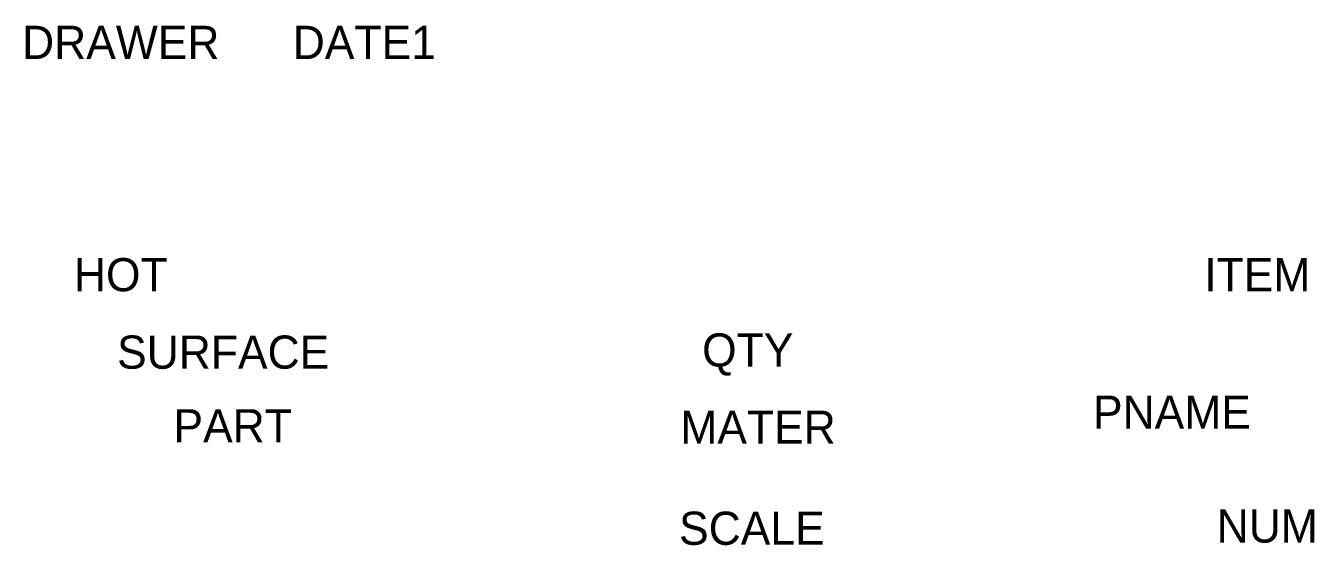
# Model space of a CAD drawing. Extents: x 50 to 166, y 4 to 51.
import ezdxf
from ezdxf.enums import TextEntityAlignment as Align

# ---------------------------------------------------------------- set-up
doc = ezdxf.new("R2010")
doc.units = 0
doc.header["$MEASUREMENT"] = 0
doc.layers.get('0').update_dxf_attribs({"linetype": 'CONTINUOUS'})
doc.styles.add('CHINA', font='c2', dxfattribs={"bigfont": 'china'})

msp = doc.modelspace()

# ---------------------------------------------------------------- texts
at = {"color": 0, "linetype": 'CONTINUOUS', "style": 'CHINA'}
for tag, p in [('DRAWER', (58.28, 49.18)), ('DATE1', (80.28, 49.18)), ('HOT', (58.28, 28.18)), ('ITEM', (160.95, 28.18)), ('SURFACE', (67.53, 21.18)), ('QTY', (114.92, 20.98)), ('PNAME', (153.24, 15.75)), ('PART', (68.39, 14.52)), ('MATER', (115.85, 14.39)), ('SCALE', (115.29, 5.26)), ('NUM', (161.85, 5.44))]:
    msp.add_attdef(tag, text='', height=3, dxfattribs=at).set_placement(p, align=Align.MIDDLE)

doc.saveas('drawing.dxf')
